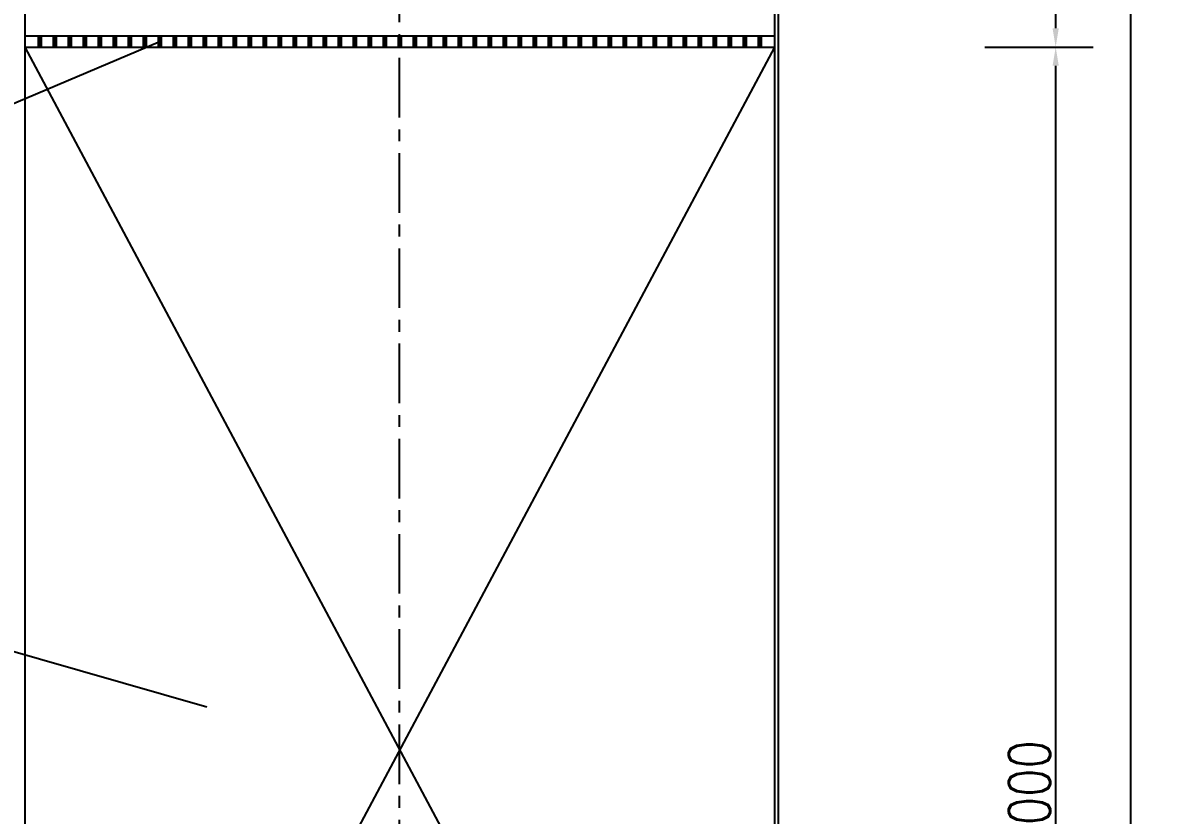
# Model space of a CAD drawing. Header units: millimetres. Extents: x -1286879 to -1269059, y -656245 to -631015.
# Drawn here: x -1283837 to -1280782, y -647535 to -645422 of the extents above; entities that cross this region are included whole.
import ezdxf

# ---------------------------------------------------------------- set-up
doc = ezdxf.new("R2010")
doc.units = ezdxf.units.MM
doc.linetypes.add('CENTER', pattern=[50.8, 31.75, -6.35, 6.35, -6.35])
doc.layers.get('0').update_dxf_attribs({"linetype": 'CONTINUOUS'})
doc.layers.get('Defpoints').update_dxf_attribs({"linetype": 'CONTINUOUS'})
doc.styles.add('HZ', font='txt.shx', dxfattribs={"width": 0.8, "bigfont": 'hztxt.shx'})
doc.dimstyles.new('gqb100', dxfattribs={"dimscale": 5, "dimtxt": 20, "dimasz": 15, "dimexe": 40, "dimexo": 8, "dimgap": 5, "dimtad": 1, "dimtoh": 1, "dimdec": 0, "dimdsep": 46, "dimtxsty": 'HZ', "dimcen": 5, "dimadec": 0, "dimazin": 0, "dimtfac": 1, "dimtdec": 0, "dimtmove": 0, "dimatfit": 3, "dimfxl": 1, "dimtolj": 1, "dimtzin": 0, "dimarcsym": 0})
pattern_1 = [(45, (-24772.9566, -102600.9633), (-2.24506403, 2.24506403), [])]

# ---------------------------------------------------------------- blocks, each defined once
blk = doc.blocks.new('*D423')
at = {"color": 0, "lineweight": -2, "ltscale": 0.5}
for p, q in [((-1281270.8, -645486.6), (-1280981.6, -645486.6)), ((-1281081.6, -649436.6), (-1281081.6, -645536.6)), ((-1281210.8, -649486.6), (-1280981.6, -649486.6))]:
    blk.add_line(p, q, dxfattribs=at)
at = {"color": 0, "ltscale": 0.5}
for points in [[(-1281089.9, -645536.6), (-1281073.3, -645536.6), (-1281081.6, -645486.6)], [(-1281089.9, -649436.6), (-1281073.3, -649436.6), (-1281081.6, -649486.6)]]:
    blk.add_solid(points, dxfattribs=at)
at = {"layer": 'Defpoints', "color": 0, "ltscale": 0.5}
for p in [(-1281300.8, -645486.6), (-1281081.6, -645486.6), (-1281240.8, -649486.6)]:
    blk.add_point(p, dxfattribs=at)
at = {"color": 0, "ltscale": 0.5, "insert": (-1281151.6, -647486.6), "char_height": 110, "attachment_point": 5, "rotation": 90, "style": 'HZ'}
blk.add_mtext('\\A1;4000', dxfattribs=at)
blk = doc.blocks.new('*D425')
at = {"color": 0, "lineweight": -2, "ltscale": 0.5}
for p, q in [((-1281221.3, -644986.6), (-1280981.6, -644986.6)), ((-1281081.6, -645436.6), (-1281081.6, -645036.6)), ((-1281213.8, -645486.6), (-1280981.6, -645486.6))]:
    blk.add_line(p, q, dxfattribs=at)
at = {"color": 0, "ltscale": 0.5}
for points in [[(-1281089.9, -645036.6), (-1281073.3, -645036.6), (-1281081.6, -644986.6)], [(-1281089.9, -645436.6), (-1281073.3, -645436.6), (-1281081.6, -645486.6)]]:
    blk.add_solid(points, dxfattribs=at)
at = {"layer": 'Defpoints', "color": 0, "ltscale": 0.5}
for p in [(-1281251.3, -644986.6), (-1281081.6, -644986.6), (-1281243.8, -645486.6)]:
    blk.add_point(p, dxfattribs=at)
at = {"color": 0, "ltscale": 0.5, "insert": (-1281151.6, -645236.6), "char_height": 110, "attachment_point": 5, "rotation": 90, "style": 'HZ'}
blk.add_mtext('\\A1;500', dxfattribs=at)
blk = doc.blocks.new('*D339')
at = {"color": 0, "lineweight": -2, "ltscale": 0.5}
for p, q in [((-1282506.7, -632203.6), (-1280781.7, -632203.6)), ((-1280881.7, -632253.6), (-1280881.7, -654709.3)), ((-1280961.4, -654759.3), (-1280781.7, -654759.3))]:
    blk.add_line(p, q, dxfattribs=at)
at = {"color": 0, "ltscale": 0.5}
for points in [[(-1280890.1, -632253.6), (-1280873.4, -632253.6), (-1280881.7, -632203.6)], [(-1280890.1, -654709.3), (-1280873.4, -654709.3), (-1280881.7, -654759.3)]]:
    blk.add_solid(points, dxfattribs=at)
at = {"layer": 'Defpoints', "color": 0, "ltscale": 0.5}
for p in [(-1282536.7, -632203.6), (-1280991.4, -654759.3), (-1280881.7, -654759.3)]:
    blk.add_point(p, dxfattribs=at)
at = {"color": 0, "ltscale": 0.5, "insert": (-1280951.7, -643481.4), "char_height": 110, "attachment_point": 5, "rotation": 90, "style": 'HZ'}
blk.add_mtext('\\A1;~22556', dxfattribs=at)

msp = doc.modelspace()

# ---------------------------------------------------------------- hatches: boundary and pattern name
at = {"ltscale": 0.5}
h = msp.add_hatch(dxfattribs=at)
h.set_pattern_fill('ANSI31', color=256, style=0)
h.set_pattern_definition([(45, (-25612.9566, -102600.9633), (-2.24506403, 2.24506403), [])])
h.paths.add_polyline_path([(-1283787.7, -645456.6), (-1283795.7, -645456.6), (-1283795.7, -645486.6), (-1283787.7, -645486.6)])
h = msp.add_hatch(dxfattribs=at)
h.set_pattern_fill('ANSI31', color=256, style=0)
h.set_pattern_definition([(45, (-25572.9566, -102600.9633), (-2.24506403, 2.24506403), [])])
h.paths.add_polyline_path([(-1283747.7, -645456.6), (-1283755.7, -645456.6), (-1283755.7, -645486.6), (-1283747.7, -645486.6)])
h = msp.add_hatch(dxfattribs=at)
h.set_pattern_fill('ANSI31', color=256, style=0)
h.set_pattern_definition([(45, (-25532.9566, -102600.9633), (-2.24506403, 2.24506403), [])])
h.paths.add_polyline_path([(-1283707.7, -645456.6), (-1283715.7, -645456.6), (-1283715.7, -645486.6), (-1283707.7, -645486.6)])
h = msp.add_hatch(dxfattribs=at)
h.set_pattern_fill('ANSI31', color=256, style=0)
h.set_pattern_definition([(45, (-25492.9566, -102600.9633), (-2.24506403, 2.24506403), [])])
h.paths.add_polyline_path([(-1283667.7, -645456.6), (-1283675.7, -645456.6), (-1283675.7, -645486.6), (-1283667.7, -645486.6)])
h = msp.add_hatch(dxfattribs=at)
h.set_pattern_fill('ANSI31', color=256, style=0)
h.set_pattern_definition([(45, (-25452.9566, -102600.9633), (-2.24506403, 2.24506403), [])])
h.paths.add_polyline_path([(-1283627.7, -645456.6), (-1283635.7, -645456.6), (-1283635.7, -645486.6), (-1283627.7, -645486.6)])
h = msp.add_hatch(dxfattribs=at)
h.set_pattern_fill('ANSI31', color=256, style=0)
h.set_pattern_definition([(45, (-25412.9566, -102600.9633), (-2.24506403, 2.24506403), [])])
h.paths.add_polyline_path([(-1283587.7, -645456.6), (-1283595.7, -645456.6), (-1283595.7, -645486.6), (-1283587.7, -645486.6)])
h = msp.add_hatch(dxfattribs=at)
h.set_pattern_fill('ANSI31', color=256, style=0)
h.set_pattern_definition([(45, (-25372.9566, -102600.9633), (-2.24506403, 2.24506403), [])])
h.paths.add_polyline_path([(-1283547.7, -645456.6), (-1283555.7, -645456.6), (-1283555.7, -645486.6), (-1283547.7, -645486.6)])
h = msp.add_hatch(dxfattribs=at)
h.set_pattern_fill('ANSI31', color=256, style=0)
h.set_pattern_definition([(45, (-25332.9566, -102600.9633), (-2.24506403, 2.24506403), [])])
h.paths.add_polyline_path([(-1283507.7, -645456.6), (-1283515.7, -645456.6), (-1283515.7, -645486.6), (-1283507.7, -645486.6)])
h = msp.add_hatch(dxfattribs=at)
h.set_pattern_fill('ANSI31', color=256, style=0)
h.set_pattern_definition([(45, (-25292.9566, -102600.9633), (-2.24506403, 2.24506403), [])])
h.paths.add_polyline_path([(-1283467.7, -645456.6), (-1283475.7, -645456.6), (-1283475.7, -645486.6), (-1283467.7, -645486.6)])
h = msp.add_hatch(dxfattribs=at)
h.set_pattern_fill('ANSI31', color=256, style=0)
h.set_pattern_definition([(45, (-25252.9566, -102600.9633), (-2.24506403, 2.24506403), [])])
h.paths.add_polyline_path([(-1283427.7, -645456.6), (-1283435.7, -645456.6), (-1283435.7, -645486.6), (-1283427.7, -645486.6)])
h = msp.add_hatch(dxfattribs=at)
h.set_pattern_fill('ANSI31', color=256, style=0)
h.set_pattern_definition([(45, (-25212.9566, -102600.9633), (-2.24506403, 2.24506403), [])])
h.paths.add_polyline_path([(-1283387.7, -645456.6), (-1283395.7, -645456.6), (-1283395.7, -645486.6), (-1283387.7, -645486.6)])
h = msp.add_hatch(dxfattribs=at)
h.set_pattern_fill('ANSI31', color=256, style=0)
h.set_pattern_definition([(45, (-25172.9566, -102600.9633), (-2.24506403, 2.24506403), [])])
h.paths.add_polyline_path([(-1283347.7, -645456.6), (-1283355.7, -645456.6), (-1283355.7, -645486.6), (-1283347.7, -645486.6)])
h = msp.add_hatch(dxfattribs=at)
h.set_pattern_fill('ANSI31', color=256, style=0)
h.set_pattern_definition([(45, (-25132.9566, -102600.9633), (-2.24506403, 2.24506403), [])])
h.paths.add_polyline_path([(-1283307.7, -645456.6), (-1283315.7, -645456.6), (-1283315.7, -645486.6), (-1283307.7, -645486.6)])
h = msp.add_hatch(dxfattribs=at)
h.set_pattern_fill('ANSI31', color=256, style=0)
h.set_pattern_definition([(45, (-25092.9566, -102600.9633), (-2.24506403, 2.24506403), [])])
h.paths.add_polyline_path([(-1283267.7, -645456.6), (-1283275.7, -645456.6), (-1283275.7, -645486.6), (-1283267.7, -645486.6)])
h = msp.add_hatch(dxfattribs=at)
h.set_pattern_fill('ANSI31', color=256, style=0)
h.set_pattern_definition([(45, (-25052.9566, -102600.9633), (-2.24506403, 2.24506403), [])])
h.paths.add_polyline_path([(-1283227.7, -645456.6), (-1283235.7, -645456.6), (-1283235.7, -645486.6), (-1283227.7, -645486.6)])
h = msp.add_hatch(dxfattribs=at)
h.set_pattern_fill('ANSI31', color=256, style=0)
h.set_pattern_definition([(45, (-25012.9566, -102600.9633), (-2.24506403, 2.24506403), [])])
h.paths.add_polyline_path([(-1283187.7, -645456.6), (-1283195.7, -645456.6), (-1283195.7, -645486.6), (-1283187.7, -645486.6)])
h = msp.add_hatch(dxfattribs=at)
h.set_pattern_fill('ANSI31', color=256, style=0)
h.set_pattern_definition([(45, (-24972.9566, -102600.9633), (-2.24506403, 2.24506403), [])])
h.paths.add_polyline_path([(-1283147.7, -645456.6), (-1283155.7, -645456.6), (-1283155.7, -645486.6), (-1283147.7, -645486.6)])
h = msp.add_hatch(dxfattribs=at)
h.set_pattern_fill('ANSI31', color=256, style=0)
h.set_pattern_definition([(45, (-24932.9566, -102600.9633), (-2.24506403, 2.24506403), [])])
h.paths.add_polyline_path([(-1283107.7, -645456.6), (-1283115.7, -645456.6), (-1283115.7, -645486.6), (-1283107.7, -645486.6)])
h = msp.add_hatch(dxfattribs=at)
h.set_pattern_fill('ANSI31', color=256, style=0)
h.set_pattern_definition([(45, (-24892.9566, -102600.9633), (-2.24506403, 2.24506403), [])])
h.paths.add_polyline_path([(-1283067.7, -645456.6), (-1283075.7, -645456.6), (-1283075.7, -645486.6), (-1283067.7, -645486.6)])
h = msp.add_hatch(dxfattribs=at)
h.set_pattern_fill('ANSI31', color=256, style=0)
h.set_pattern_definition([(45, (-24852.9566, -102600.9633), (-2.24506403, 2.24506403), [])])
h.paths.add_polyline_path([(-1283027.7, -645456.6), (-1283035.7, -645456.6), (-1283035.7, -645486.6), (-1283027.7, -645486.6)])
h = msp.add_hatch(dxfattribs=at)
h.set_pattern_fill('ANSI31', color=256, style=0)
h.set_pattern_definition([(45, (-24812.9566, -102600.9633), (-2.24506403, 2.24506403), [])])
h.paths.add_polyline_path([(-1282987.7, -645456.6), (-1282995.7, -645456.6), (-1282995.7, -645486.6), (-1282987.7, -645486.6)])
h = msp.add_hatch(dxfattribs=at)
h.set_pattern_fill('ANSI31', color=256, style=0)
h.set_pattern_definition(pattern_1)
h.paths.add_polyline_path([(-1282947.7, -645456.6), (-1282955.7, -645456.6), (-1282955.7, -645486.6), (-1282947.7, -645486.6)])
h = msp.add_hatch(dxfattribs=at)
h.set_pattern_fill('ANSI31', color=256, style=0)
h.set_pattern_definition(pattern_1)
h.paths.add_polyline_path([(-1282907.7, -645456.6), (-1282915.7, -645456.6), (-1282915.7, -645486.6), (-1282907.7, -645486.6)])
h = msp.add_hatch(dxfattribs=at)
h.set_pattern_fill('ANSI31', color=256, style=0)
h.set_pattern_definition(pattern_1)
h.paths.add_polyline_path([(-1282867.7, -645456.6), (-1282875.7, -645456.6), (-1282875.7, -645486.6), (-1282867.7, -645486.6)])
h = msp.add_hatch(dxfattribs=at)
h.set_pattern_fill('ANSI31', color=256, style=0)
h.set_pattern_definition(pattern_1)
h.paths.add_polyline_path([(-1282827.7, -645456.6), (-1282831.7, -645456.6), (-1282831.7, -645486.6), (-1282827.7, -645486.6)])
h.paths.add_polyline_path([(-1282831.7, -645456.6), (-1282835.7, -645456.6), (-1282835.7, -645486.6), (-1282831.7, -645486.6)])
h = msp.add_hatch(dxfattribs=at)
h.set_pattern_fill('ANSI31', color=256, style=0)
h.set_pattern_definition([(45, (-24732.9566, -102600.9633), (-2.24506403, 2.24506403), [])])
h.paths.add_polyline_path([(-1282787.7, -645456.6), (-1282791.7, -645456.6), (-1282791.7, -645486.6), (-1282787.7, -645486.6)])
h.paths.add_polyline_path([(-1282791.7, -645456.6), (-1282795.7, -645456.6), (-1282795.7, -645486.6), (-1282791.7, -645486.6)])
h = msp.add_hatch(dxfattribs=at)
h.set_pattern_fill('ANSI31', color=256, style=0)
h.set_pattern_definition([(45, (-24692.9566, -102600.9633), (-2.24506403, 2.24506403), [])])
h.paths.add_polyline_path([(-1282747.7, -645456.6), (-1282751.7, -645456.6), (-1282751.7, -645486.6), (-1282747.7, -645486.6)])
h.paths.add_polyline_path([(-1282751.7, -645456.6), (-1282755.7, -645456.6), (-1282755.7, -645486.6), (-1282751.7, -645486.6)])
h = msp.add_hatch(dxfattribs=at)
h.set_pattern_fill('ANSI31', color=256, style=0)
h.set_pattern_definition([(45, (-24652.9566, -102600.9633), (-2.24506403, 2.24506403), [])])
h.paths.add_polyline_path([(-1282707.7, -645456.6), (-1282711.7, -645456.6), (-1282711.7, -645486.6), (-1282707.7, -645486.6)])
h.paths.add_polyline_path([(-1282711.7, -645456.6), (-1282715.7, -645456.6), (-1282715.7, -645486.6), (-1282711.7, -645486.6)])
h = msp.add_hatch(dxfattribs=at)
h.set_pattern_fill('ANSI31', color=256, style=0)
h.set_pattern_definition([(45, (-24612.9566, -102600.9633), (-2.24506403, 2.24506403), [])])
h.paths.add_polyline_path([(-1282667.7, -645456.6), (-1282671.7, -645456.6), (-1282671.7, -645486.6), (-1282667.7, -645486.6)])
h.paths.add_polyline_path([(-1282671.7, -645456.6), (-1282675.7, -645456.6), (-1282675.7, -645486.6), (-1282671.7, -645486.6)])
h = msp.add_hatch(dxfattribs=at)
h.set_pattern_fill('ANSI31', color=256, style=0)
h.set_pattern_definition([(45, (-24572.9566, -102600.9633), (-2.24506403, 2.24506403), [])])
h.paths.add_polyline_path([(-1282627.7, -645456.6), (-1282631.7, -645456.6), (-1282631.7, -645486.6), (-1282627.7, -645486.6)])
h.paths.add_polyline_path([(-1282631.7, -645456.6), (-1282635.7, -645456.6), (-1282635.7, -645486.6), (-1282631.7, -645486.6)])
h = msp.add_hatch(dxfattribs=at)
h.set_pattern_fill('ANSI31', color=256, style=0)
h.set_pattern_definition([(45, (-24532.9566, -102600.9633), (-2.24506403, 2.24506403), [])])
h.paths.add_polyline_path([(-1282587.7, -645456.6), (-1282591.7, -645456.6), (-1282591.7, -645486.6), (-1282587.7, -645486.6)])
h.paths.add_polyline_path([(-1282591.7, -645456.6), (-1282595.7, -645456.6), (-1282595.7, -645486.6), (-1282591.7, -645486.6)])
h = msp.add_hatch(dxfattribs=at)
h.set_pattern_fill('ANSI31', color=256, style=0)
h.set_pattern_definition([(45, (-24492.9566, -102600.9633), (-2.24506403, 2.24506403), [])])
h.paths.add_polyline_path([(-1282547.7, -645456.6), (-1282551.7, -645456.6), (-1282551.7, -645486.6), (-1282547.7, -645486.6)])
h.paths.add_polyline_path([(-1282551.7, -645456.6), (-1282555.7, -645456.6), (-1282555.7, -645486.6), (-1282551.7, -645486.6)])
h = msp.add_hatch(dxfattribs=at)
h.set_pattern_fill('ANSI31', color=256, style=0)
h.set_pattern_definition([(45, (-24452.9566, -102600.9633), (-2.24506403, 2.24506403), [])])
h.paths.add_polyline_path([(-1282507.7, -645456.6), (-1282511.7, -645456.6), (-1282511.7, -645486.6), (-1282507.7, -645486.6)])
h.paths.add_polyline_path([(-1282511.7, -645456.6), (-1282515.7, -645456.6), (-1282515.7, -645486.6), (-1282511.7, -645486.6)])
h = msp.add_hatch(dxfattribs=at)
h.set_pattern_fill('ANSI31', color=256, style=0)
h.set_pattern_definition([(45, (-24412.9566, -102600.9633), (-2.24506403, 2.24506403), [])])
h.paths.add_polyline_path([(-1282467.7, -645456.6), (-1282471.7, -645456.6), (-1282471.7, -645486.6), (-1282467.7, -645486.6)])
h.paths.add_polyline_path([(-1282471.7, -645456.6), (-1282475.7, -645456.6), (-1282475.7, -645486.6), (-1282471.7, -645486.6)])
h = msp.add_hatch(dxfattribs=at)
h.set_pattern_fill('ANSI31', color=256, style=0)
h.set_pattern_definition([(45, (-24372.9566, -102600.9633), (-2.24506403, 2.24506403), [])])
h.paths.add_polyline_path([(-1282427.7, -645456.6), (-1282431.7, -645456.6), (-1282431.7, -645486.6), (-1282427.7, -645486.6)])
h.paths.add_polyline_path([(-1282431.7, -645456.6), (-1282435.7, -645456.6), (-1282435.7, -645486.6), (-1282431.7, -645486.6)])
h = msp.add_hatch(dxfattribs=at)
h.set_pattern_fill('ANSI31', color=256, style=0)
h.set_pattern_definition([(45, (-24332.9566, -102600.9633), (-2.24506403, 2.24506403), [])])
h.paths.add_polyline_path([(-1282387.7, -645456.6), (-1282391.7, -645456.6), (-1282391.7, -645486.6), (-1282387.7, -645486.6)])
h.paths.add_polyline_path([(-1282391.7, -645456.6), (-1282395.7, -645456.6), (-1282395.7, -645486.6), (-1282391.7, -645486.6)])
h = msp.add_hatch(dxfattribs=at)
h.set_pattern_fill('ANSI31', color=256, style=0)
h.set_pattern_definition([(45, (-24292.9566, -102600.9633), (-2.24506403, 2.24506403), [])])
h.paths.add_polyline_path([(-1282347.7, -645456.6), (-1282351.7, -645456.6), (-1282351.7, -645486.6), (-1282347.7, -645486.6)])
h.paths.add_polyline_path([(-1282351.7, -645456.6), (-1282355.7, -645456.6), (-1282355.7, -645486.6), (-1282351.7, -645486.6)])
h = msp.add_hatch(dxfattribs=at)
h.set_pattern_fill('ANSI31', color=256, style=0)
h.set_pattern_definition([(45, (-24252.9566, -102600.9633), (-2.24506403, 2.24506403), [])])
h.paths.add_polyline_path([(-1282307.7, -645456.6), (-1282311.7, -645456.6), (-1282311.7, -645486.6), (-1282307.7, -645486.6)])
h.paths.add_polyline_path([(-1282311.7, -645456.6), (-1282315.7, -645456.6), (-1282315.7, -645486.6), (-1282311.7, -645486.6)])
h = msp.add_hatch(dxfattribs=at)
h.set_pattern_fill('ANSI31', color=256, style=0)
h.set_pattern_definition([(45, (-24212.9566, -102600.9633), (-2.24506403, 2.24506403), [])])
h.paths.add_polyline_path([(-1282267.7, -645456.6), (-1282271.7, -645456.6), (-1282271.7, -645486.6), (-1282267.7, -645486.6)])
h.paths.add_polyline_path([(-1282271.7, -645456.6), (-1282275.7, -645456.6), (-1282275.7, -645486.6), (-1282271.7, -645486.6)])
h = msp.add_hatch(dxfattribs=at)
h.set_pattern_fill('ANSI31', color=256, style=0)
h.set_pattern_definition([(45, (-24172.9566, -102600.9633), (-2.24506403, 2.24506403), [])])
h.paths.add_polyline_path([(-1282227.7, -645456.6), (-1282231.7, -645456.6), (-1282231.7, -645486.6), (-1282227.7, -645486.6)])
h.paths.add_polyline_path([(-1282231.7, -645456.6), (-1282235.7, -645456.6), (-1282235.7, -645486.6), (-1282231.7, -645486.6)])
h = msp.add_hatch(dxfattribs=at)
h.set_pattern_fill('ANSI31', color=256, style=0)
h.set_pattern_definition([(45, (-24132.9566, -102600.9633), (-2.24506403, 2.24506403), [])])
h.paths.add_polyline_path([(-1282187.7, -645456.6), (-1282191.7, -645456.6), (-1282191.7, -645486.6), (-1282187.7, -645486.6)])
h.paths.add_polyline_path([(-1282191.7, -645456.6), (-1282195.7, -645456.6), (-1282195.7, -645486.6), (-1282191.7, -645486.6)])
h = msp.add_hatch(dxfattribs=at)
h.set_pattern_fill('ANSI31', color=256, style=0)
h.set_pattern_definition([(45, (-24092.9566, -102600.9633), (-2.24506403, 2.24506403), [])])
h.paths.add_polyline_path([(-1282147.7, -645456.6), (-1282151.7, -645456.6), (-1282151.7, -645486.6), (-1282147.7, -645486.6)])
h.paths.add_polyline_path([(-1282151.7, -645456.6), (-1282155.7, -645456.6), (-1282155.7, -645486.6), (-1282151.7, -645486.6)])
h = msp.add_hatch(dxfattribs=at)
h.set_pattern_fill('ANSI31', color=256, style=0)
h.set_pattern_definition([(45, (-24052.9566, -102600.9633), (-2.24506403, 2.24506403), [])])
h.paths.add_polyline_path([(-1282107.7, -645456.6), (-1282111.7, -645456.6), (-1282111.7, -645486.6), (-1282107.7, -645486.6)])
h.paths.add_polyline_path([(-1282111.7, -645456.6), (-1282115.7, -645456.6), (-1282115.7, -645486.6), (-1282111.7, -645486.6)])
h = msp.add_hatch(dxfattribs=at)
h.set_pattern_fill('ANSI31', color=256, style=0)
h.set_pattern_definition([(45, (-24012.9566, -102600.9633), (-2.24506403, 2.24506403), [])])
h.paths.add_polyline_path([(-1282067.7, -645456.6), (-1282071.7, -645456.6), (-1282071.7, -645486.6), (-1282067.7, -645486.6)])
h.paths.add_polyline_path([(-1282071.7, -645456.6), (-1282075.7, -645456.6), (-1282075.7, -645486.6), (-1282071.7, -645486.6)])
h = msp.add_hatch(dxfattribs=at)
h.set_pattern_fill('ANSI31', color=256, style=0)
h.set_pattern_definition([(45, (-23972.9566, -102600.9633), (-2.24506403, 2.24506403), [])])
h.paths.add_polyline_path([(-1282027.7, -645456.6), (-1282031.7, -645456.6), (-1282031.7, -645486.6), (-1282027.7, -645486.6)])
h.paths.add_polyline_path([(-1282031.7, -645456.6), (-1282035.7, -645456.6), (-1282035.7, -645486.6), (-1282031.7, -645486.6)])
h = msp.add_hatch(dxfattribs=at)
h.set_pattern_fill('ANSI31', color=256, style=0)
h.set_pattern_definition([(45, (-23932.9566, -102600.9633), (-2.24506403, 2.24506403), [])])
h.paths.add_polyline_path([(-1281987.7, -645456.6), (-1281991.7, -645456.6), (-1281991.7, -645486.6), (-1281987.7, -645486.6)])
h.paths.add_polyline_path([(-1281991.7, -645456.6), (-1281995.7, -645456.6), (-1281995.7, -645486.6), (-1281991.7, -645486.6)])
h = msp.add_hatch(dxfattribs=at)
h.set_pattern_fill('ANSI31', color=256, style=0)
h.set_pattern_definition([(45, (-23892.9566, -102600.9633), (-2.24506403, 2.24506403), [])])
h.paths.add_polyline_path([(-1281947.7, -645456.6), (-1281951.7, -645456.6), (-1281951.7, -645486.6), (-1281947.7, -645486.6)])
h.paths.add_polyline_path([(-1281951.7, -645456.6), (-1281955.7, -645456.6), (-1281955.7, -645486.6), (-1281951.7, -645486.6)])
h = msp.add_hatch(dxfattribs=at)
h.set_pattern_fill('ANSI31', color=256, style=0)
h.set_pattern_definition([(45, (-23852.9566, -102600.9633), (-2.24506403, 2.24506403), [])])
h.paths.add_polyline_path([(-1281907.7, -645456.6), (-1281911.7, -645456.6), (-1281911.7, -645486.6), (-1281907.7, -645486.6)])
h.paths.add_polyline_path([(-1281911.7, -645456.6), (-1281915.7, -645456.6), (-1281915.7, -645486.6), (-1281911.7, -645486.6)])
h = msp.add_hatch(dxfattribs=at)
h.set_pattern_fill('ANSI31', color=256, style=0)
h.set_pattern_definition([(45, (-23812.9566, -102600.9633), (-2.24506403, 2.24506403), [])])
h.paths.add_polyline_path([(-1281867.7, -645456.6), (-1281871.7, -645456.6), (-1281871.7, -645486.6), (-1281867.7, -645486.6)])
h.paths.add_polyline_path([(-1281871.7, -645456.6), (-1281875.7, -645456.6), (-1281875.7, -645486.6), (-1281871.7, -645486.6)])

# ---------------------------------------------------------------- linework, layer by layer
at = {"linetype": 'CENTER', "ltscale": 5}
msp.add_line((-1282831.7, -654818.5), (-1282831.7, -631981.8), dxfattribs=at)
at = {"color": 4, "ltscale": 0.5}
for p, q in [((-1283831.7, -632986.6), (-1283831.7, -652136.6)), ((-1281831.7, -632986.6), (-1281831.7, -652136.6)), ((-1281821.7, -642086.6), (-1281821.7, -652136.6))]:
    msp.add_line(p, q, dxfattribs=at)
at = {"color": 1}
for p, q in [((-1283831.7, -645456.6), (-1281831.7, -645456.6)), ((-1283795.7, -645456.6), (-1283795.7, -645486.6)), ((-1283787.7, -645456.6), (-1283787.7, -645486.6)), ((-1283755.7, -645456.6), (-1283755.7, -645486.6)), ((-1283747.7, -645456.6), (-1283747.7, -645486.6)), ((-1283715.7, -645456.6), (-1283715.7, -645486.6)), ((-1283707.7, -645456.6), (-1283707.7, -645486.6)), ((-1283675.7, -645456.6), (-1283675.7, -645486.6)), ((-1283667.7, -645456.6), (-1283667.7, -645486.6)), ((-1283635.7, -645456.6), (-1283635.7, -645486.6)), ((-1283627.7, -645456.6), (-1283627.7, -645486.6)), ((-1283595.7, -645456.6), (-1283595.7, -645486.6)), ((-1283587.7, -645456.6), (-1283587.7, -645486.6)), ((-1283555.7, -645456.6), (-1283555.7, -645486.6)), ((-1283547.7, -645456.6), (-1283547.7, -645486.6)), ((-1283515.7, -645456.6), (-1283515.7, -645486.6)), ((-1283507.7, -645456.6), (-1283507.7, -645486.6)), ((-1283475.7, -645456.6), (-1283475.7, -645486.6)), ((-1283467.7, -645456.6), (-1283467.7, -645486.6)), ((-1283435.7, -645456.6), (-1283435.7, -645486.6)), ((-1283427.7, -645456.6), (-1283427.7, -645486.6)), ((-1283395.7, -645456.6), (-1283395.7, -645486.6)), ((-1283387.7, -645456.6), (-1283387.7, -645486.6)), ((-1283355.7, -645456.6), (-1283355.7, -645486.6)), ((-1283347.7, -645456.6), (-1283347.7, -645486.6)), ((-1283315.7, -645456.6), (-1283315.7, -645486.6)), ((-1283307.7, -645456.6), (-1283307.7, -645486.6)), ((-1283275.7, -645456.6), (-1283275.7, -645486.6)), ((-1283267.7, -645456.6), (-1283267.7, -645486.6)), ((-1283235.7, -645456.6), (-1283235.7, -645486.6)), ((-1283227.7, -645456.6), (-1283227.7, -645486.6)), ((-1283195.7, -645456.6), (-1283195.7, -645486.6)), ((-1283187.7, -645456.6), (-1283187.7, -645486.6)), ((-1283155.7, -645456.6), (-1283155.7, -645486.6)), ((-1283147.7, -645456.6), (-1283147.7, -645486.6)), ((-1283115.7, -645456.6), (-1283115.7, -645486.6)), ((-1283107.7, -645456.6), (-1283107.7, -645486.6)), ((-1283075.7, -645456.6), (-1283075.7, -645486.6)), ((-1283067.7, -645456.6), (-1283067.7, -645486.6)), ((-1283035.7, -645456.6), (-1283035.7, -645486.6)), ((-1283027.7, -645456.6), (-1283027.7, -645486.6)), ((-1282995.7, -645456.6), (-1282995.7, -645486.6)), ((-1282987.7, -645456.6), (-1282987.7, -645486.6)), ((-1282955.7, -645456.6), (-1282955.7, -645486.6)), ((-1282947.7, -645456.6), (-1282947.7, -645486.6)), ((-1282915.7, -645456.6), (-1282915.7, -645486.6)), ((-1282907.7, -645456.6), (-1282907.7, -645486.6)), ((-1282875.7, -645456.6), (-1282875.7, -645486.6)), ((-1282867.7, -645456.6), (-1282867.7, -645486.6)), ((-1282835.7, -645456.6), (-1282835.7, -645486.6)), ((-1282827.7, -645456.6), (-1282827.7, -645486.6)), ((-1282795.7, -645456.6), (-1282795.7, -645486.6)), ((-1282787.7, -645456.6), (-1282787.7, -645486.6)), ((-1282755.7, -645456.6), (-1282755.7, -645486.6)), ((-1282747.7, -645456.6), (-1282747.7, -645486.6)), ((-1282715.7, -645456.6), (-1282715.7, -645486.6)), ((-1282707.7, -645456.6), (-1282707.7, -645486.6)), ((-1282675.7, -645456.6), (-1282675.7, -645486.6)), ((-1282667.7, -645456.6), (-1282667.7, -645486.6)), ((-1282635.7, -645456.6), (-1282635.7, -645486.6)), ((-1282627.7, -645456.6), (-1282627.7, -645486.6)), ((-1282595.7, -645456.6), (-1282595.7, -645486.6)), ((-1282587.7, -645456.6), (-1282587.7, -645486.6)), ((-1282555.7, -645456.6), (-1282555.7, -645486.6)), ((-1282547.7, -645456.6), (-1282547.7, -645486.6)), ((-1282515.7, -645456.6), (-1282515.7, -645486.6)), ((-1282507.7, -645456.6), (-1282507.7, -645486.6)), ((-1282475.7, -645456.6), (-1282475.7, -645486.6)), ((-1282467.7, -645456.6), (-1282467.7, -645486.6)), ((-1282435.7, -645456.6), (-1282435.7, -645486.6)), ((-1282427.7, -645456.6), (-1282427.7, -645486.6)), ((-1282395.7, -645456.6), (-1282395.7, -645486.6)), ((-1282387.7, -645456.6), (-1282387.7, -645486.6)), ((-1282355.7, -645456.6), (-1282355.7, -645486.6)), ((-1282347.7, -645456.6), (-1282347.7, -645486.6)), ((-1282315.7, -645456.6), (-1282315.7, -645486.6)), ((-1282307.7, -645456.6), (-1282307.7, -645486.6)), ((-1282275.7, -645456.6), (-1282275.7, -645486.6)), ((-1282267.7, -645456.6), (-1282267.7, -645486.6)), ((-1282235.7, -645456.6), (-1282235.7, -645486.6)), ((-1282227.7, -645456.6), (-1282227.7, -645486.6)), ((-1282195.7, -645456.6), (-1282195.7, -645486.6)), ((-1282187.7, -645456.6), (-1282187.7, -645486.6)), ((-1282155.7, -645456.6), (-1282155.7, -645486.6)), ((-1282147.7, -645456.6), (-1282147.7, -645486.6)), ((-1282115.7, -645456.6), (-1282115.7, -645486.6)), ((-1282107.7, -645456.6), (-1282107.7, -645486.6)), ((-1282075.7, -645456.6), (-1282075.7, -645486.6)), ((-1282067.7, -645456.6), (-1282067.7, -645486.6)), ((-1282035.7, -645456.6), (-1282035.7, -645486.6)), ((-1282027.7, -645456.6), (-1282027.7, -645486.6)), ((-1281995.7, -645456.6), (-1281995.7, -645486.6)), ((-1281987.7, -645456.6), (-1281987.7, -645486.6)), ((-1281955.7, -645456.6), (-1281955.7, -645486.6)), ((-1281947.7, -645456.6), (-1281947.7, -645486.6)), ((-1281915.7, -645456.6), (-1281915.7, -645486.6)), ((-1281907.7, -645456.6), (-1281907.7, -645486.6)), ((-1281875.7, -645456.6), (-1281875.7, -645486.6)), ((-1281867.7, -645456.6), (-1281867.7, -645486.6)), ((-1283831.7, -645486.6), (-1281831.7, -645486.6))]:
    msp.add_line(p, q, dxfattribs=at)
at = {"ltscale": 0.5}
for p, q in [((-1284639.8, -645967.5), (-1283475.7, -645473.3)), ((-1281831.7, -645486.6), (-1283831.7, -649236.6)), ((-1283831.7, -645486.6), (-1281831.7, -649236.6)), ((-1284639.8, -646876.3), (-1283345.9, -647246.7))]:
    msp.add_line(p, q, dxfattribs=at)

# ---------------------------------------------------------------- dimensions: what is measured, and where the dimension line sits
dim = msp.add_linear_dim(base=(-1280881.7, -654759.3), p1=(-1282536.7, -632203.6), p2=(-1280991.4, -654759.3), angle=90, text='~<>', dimstyle='gqb100', override={"dimtxt": 22, "dimasz": 10, "dimexe": 20, "dimexo": 6, "dimgap": 3}, dxfattribs=at)
dim.commit()
dim.dimension.update_dxf_attribs({"geometry": '*D339', "text_midpoint": (-1280951.7, -643481.4)})
for base, p1, p2, picture, middle in [((-1281081.6, -644986.6), (-1281243.8, -645486.6), (-1281251.3, -644986.6), '*D425', (-1281151.6, -645236.6)), ((-1281081.6, -645486.6), (-1281240.8, -649486.6), (-1281300.8, -645486.6), '*D423', (-1281151.6, -647486.6))]:
    dim = msp.add_linear_dim(base=base, p1=p1, p2=p2, angle=90, dimstyle='gqb100', override={"dimtxt": 22, "dimasz": 10, "dimexe": 20, "dimexo": 6, "dimgap": 3}, dxfattribs=at)
    dim.commit()
    dim.dimension.update_dxf_attribs({"geometry": picture, "text_midpoint": middle})

doc.saveas('drawing.dxf')
